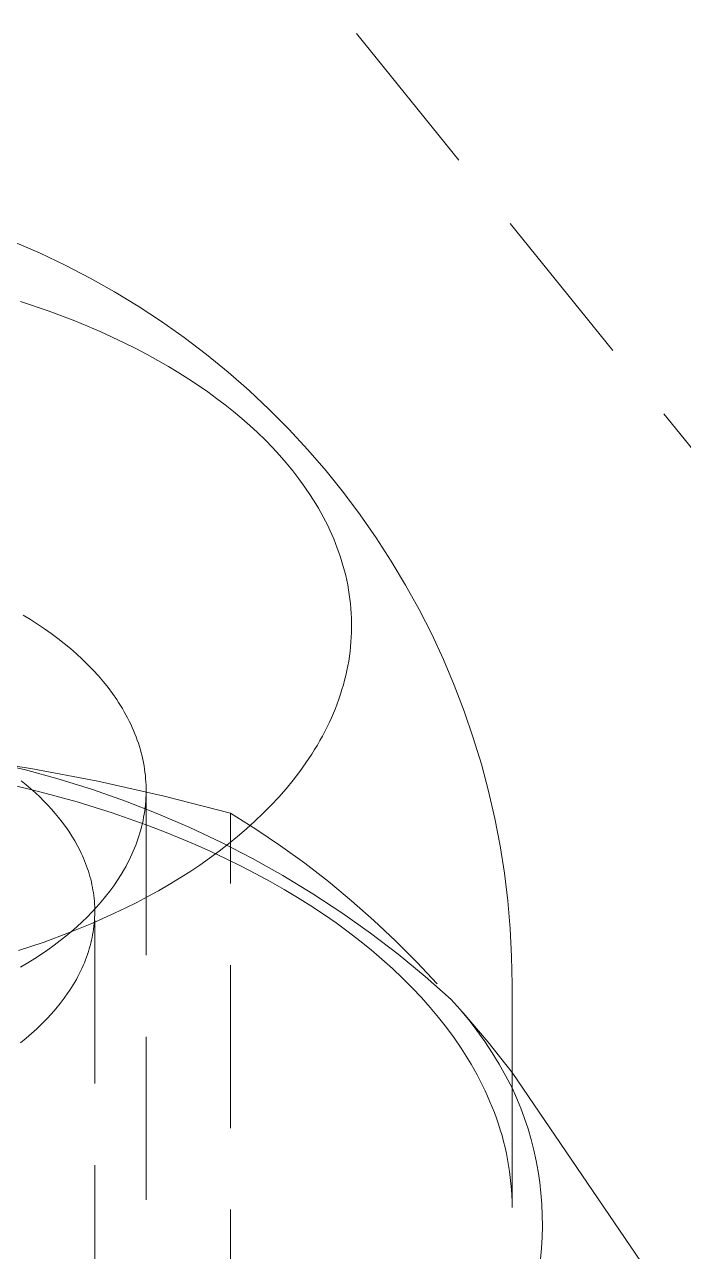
# Model space of a CAD drawing. Header units: millimetres. Extents: x -427 to 4679, y -324 to 2971.
# Drawn here: x 2786.59 to 2791.73, y 1010.13 to 1019.69 of the extents above; entities that cross this region are included whole.
import ezdxf

# ---------------------------------------------------------------- set-up
doc = ezdxf.new("R2010")
doc.units = ezdxf.units.MM
doc.linetypes.add('HIDDEN', pattern=[1.905, 1.27, -0.635])
doc.layers.add('ZANO_R', color=7, linetype='Continuous', lineweight=0)
doc.layers.add('ZANO_R_przerywana', color=7, linetype='HIDDEN', lineweight=0)

msp = doc.modelspace()

# ---------------------------------------------------------------- linework, layer by layer
at = {"layer": 'ZANO_R'}
for p, q in [((2786.5167, 1017.9918), (2786.7161, 1017.9058)), ((2786.7161, 1017.9058), (2786.9123, 1017.813)), ((2786.9123, 1017.813), (2787.1052, 1017.7134)), ((2787.1052, 1017.7134), (2787.2945, 1017.6071)), ((2787.2945, 1017.6071), (2787.48, 1017.4944)), ((2787.48, 1017.4944), (2787.6614, 1017.3753)), ((2787.6614, 1017.3753), (2787.8387, 1017.2499)), ((2787.8387, 1017.2499), (2788.0114, 1017.1185)), ((2788.0114, 1017.1185), (2788.1795, 1016.9811)), ((2788.1795, 1016.9811), (2788.3428, 1016.838)), ((2788.3428, 1016.838), (2788.5009, 1016.6893)), ((2788.5009, 1016.6893), (2788.6538, 1016.5352)), ((2788.6538, 1016.5352), (2788.8013, 1016.3759)), ((2788.8013, 1016.3759), (2788.9431, 1016.2116)), ((2788.9431, 1016.2116), (2789.0792, 1016.0424)), ((2789.0792, 1016.0424), (2789.2092, 1015.8687)), ((2789.2092, 1015.8687), (2789.3332, 1015.6905)), ((2789.3332, 1015.6905), (2789.4509, 1015.5081)), ((2789.4509, 1015.5081), (2789.5622, 1015.3217)), ((2789.5622, 1015.3217), (2789.667, 1015.1316)), ((2789.667, 1015.1316), (2789.7651, 1014.9379)), ((2789.7651, 1014.9379), (2789.8564, 1014.741)), ((2789.8564, 1014.741), (2789.9408, 1014.541)), ((2789.9408, 1014.541), (2790.0183, 1014.3382)), ((2790.0183, 1014.3382), (2790.0886, 1014.1328)), ((2790.0886, 1014.1328), (2790.1518, 1013.9252)), ((2790.1518, 1013.9252), (2790.2077, 1013.7154)), ((2790.2077, 1013.7154), (2790.2563, 1013.5038)), ((2790.2563, 1013.5038), (2790.2975, 1013.2907)), ((2790.2975, 1013.2907), (2790.3313, 1013.0763)), ((2790.3313, 1013.0763), (2790.3576, 1012.8608)), ((2790.3576, 1012.8608), (2790.3764, 1012.6445)), ((2790.3764, 1012.6445), (2790.3877, 1012.4278)), ((2790.3877, 1012.4278), (2790.3915, 1012.2107)), ((2790.3915, 1012.2107), (2790.3915, 1010.4716)), ((2791.6387, 1009.6945), (2790.3915, 1011.5258)), ((2790.3915, 1011.4044), (2790.4265, 1011.3263)), ((2790.4265, 1011.3263), (2790.4588, 1011.2471)), ((2790.4588, 1011.2471), (2790.4884, 1011.1669)), ((2790.4884, 1011.1669), (2790.5152, 1011.0857)), ((2790.5152, 1011.0857), (2790.5391, 1011.0036)), ((2790.5391, 1011.0036), (2790.5603, 1010.9207)), ((2790.5603, 1010.9207), (2790.5785, 1010.8371)), ((2790.5785, 1010.8371), (2790.5939, 1010.753)), ((2790.5939, 1010.753), (2790.6063, 1010.6684)), ((2790.6063, 1010.6684), (2790.6159, 1010.5834)), ((2790.6159, 1010.5834), (2790.6225, 1010.4981)), ((2790.6225, 1010.4981), (2790.6262, 1010.4127)), ((2790.6262, 1010.4127), (2790.6269, 1010.3271)), ((2790.6247, 1010.2416), (2790.6195, 1010.1563)), ((2790.6269, 1010.3271), (2790.6247, 1010.2416)), ((2790.6195, 1010.1563), (2790.6114, 1010.0711))]:
    msp.add_line(p, q, dxfattribs=at)
at = {"layer": 'ZANO_R_przerywana'}
for p, q in [((2639.5596, 1204.8683), (2821.2855, 979.8678)), ((2786.7792, 1017.4571), (2786.5641, 1017.53)), ((2786.8836, 1017.4187), (2786.7792, 1017.4571)), ((2786.9857, 1017.379), (2786.8836, 1017.4187)), ((2787.0855, 1017.3381), (2786.9857, 1017.379)), ((2787.183, 1017.296), (2787.0855, 1017.3381)), ((2787.2781, 1017.2529), (2787.183, 1017.296)), ((2787.3707, 1017.2087), (2787.2781, 1017.2529)), ((2787.4609, 1017.1636), (2787.3707, 1017.2087)), ((2787.5485, 1017.1176), (2787.4609, 1017.1636)), ((2787.6337, 1017.0707), (2787.5485, 1017.1176)), ((2787.7163, 1017.0231), (2787.6337, 1017.0707)), ((2787.7963, 1016.9748), (2787.7163, 1017.0231)), ((2787.8737, 1016.9258), (2787.7963, 1016.9748)), ((2787.9485, 1016.8762), (2787.8737, 1016.9258)), ((2788.0208, 1016.826), (2787.9485, 1016.8762)), ((2788.0905, 1016.7754), (2788.0208, 1016.826)), ((2788.1576, 1016.7244), (2788.0905, 1016.7754)), ((2788.2227, 1016.6725), (2788.1576, 1016.7244)), ((2788.2864, 1016.6193), (2788.2227, 1016.6725)), ((2788.3485, 1016.5648), (2788.2864, 1016.6193)), ((2788.4089, 1016.5091), (2788.3485, 1016.5648)), ((2788.4677, 1016.4521), (2788.4089, 1016.5091)), ((2788.5246, 1016.3938), (2788.4677, 1016.4521)), ((2788.5795, 1016.3344), (2788.5246, 1016.3938)), ((2788.6325, 1016.2738), (2788.5795, 1016.3344)), ((2788.6833, 1016.212), (2788.6325, 1016.2738)), ((2788.7319, 1016.1491), (2788.6833, 1016.212)), ((2788.7782, 1016.0851), (2788.7319, 1016.1491)), ((2788.8221, 1016.02), (2788.7782, 1016.0851)), ((2788.8635, 1015.9539), (2788.8221, 1016.02)), ((2788.8832, 1015.9205), (2788.8635, 1015.9539)), ((2788.9023, 1015.8869), (2788.8832, 1015.9205)), ((2788.9208, 1015.8531), (2788.9023, 1015.8869)), ((2788.9385, 1015.819), (2788.9208, 1015.8531)), ((2788.9556, 1015.7847), (2788.9385, 1015.819)), ((2788.9719, 1015.7502), (2788.9556, 1015.7847)), ((2788.9876, 1015.7154), (2788.9719, 1015.7502)), ((2789.0026, 1015.6805), (2788.9876, 1015.7154)), ((2789.0168, 1015.6454), (2789.0026, 1015.6805)), ((2789.0303, 1015.6101), (2789.0168, 1015.6454)), ((2789.0431, 1015.5747), (2789.0303, 1015.6101)), ((2789.0551, 1015.5391), (2789.0431, 1015.5747)), ((2789.0664, 1015.5033), (2789.0551, 1015.5391)), ((2789.0769, 1015.4673), (2789.0664, 1015.5033)), ((2789.0866, 1015.4312), (2789.0769, 1015.4673)), ((2789.0956, 1015.395), (2789.0866, 1015.4312)), ((2789.1038, 1015.3587), (2789.0956, 1015.395)), ((2789.1112, 1015.3222), (2789.1038, 1015.3587)), ((2789.1178, 1015.2856), (2789.1112, 1015.3222)), ((2789.1236, 1015.2489), (2789.1178, 1015.2856)), ((2789.1286, 1015.2121), (2789.1236, 1015.2489)), ((2789.1328, 1015.1753), (2789.1286, 1015.2121)), ((2789.1362, 1015.1383), (2789.1328, 1015.1753)), ((2789.1387, 1015.1013), (2789.1362, 1015.1383)), ((2786.584, 1015.0868), (2786.6401, 1015.0525)), ((2786.6401, 1015.0525), (2786.6952, 1015.0172)), ((2786.6952, 1015.0172), (2786.749, 1014.981)), ((2789.1404, 1015.0643), (2789.1387, 1015.1013)), ((2789.1414, 1015.0271), (2789.1404, 1015.0643)), ((2789.1414, 1014.99), (2789.1414, 1015.0271)), ((2786.749, 1014.981), (2786.8017, 1014.9437)), ((2786.8017, 1014.9437), (2786.853, 1014.9056)), ((2789.1391, 1014.9156), (2789.1407, 1014.9528)), ((2789.1407, 1014.9528), (2789.1414, 1014.99)), ((2786.853, 1014.9056), (2786.9029, 1014.8664)), ((2786.9029, 1014.8664), (2786.9514, 1014.8264)), ((2786.9514, 1014.8264), (2786.9984, 1014.7855)), ((2789.1294, 1014.8039), (2789.1335, 1014.8411)), ((2789.1335, 1014.8411), (2789.1367, 1014.8783)), ((2789.1367, 1014.8783), (2789.1391, 1014.9156)), ((2786.9984, 1014.7855), (2787.0438, 1014.7437)), ((2787.0438, 1014.7437), (2787.0876, 1014.7011)), ((2789.1121, 1014.6923), (2789.1187, 1014.7295)), ((2789.1187, 1014.7295), (2789.1245, 1014.7667)), ((2789.1245, 1014.7667), (2789.1294, 1014.8039)), ((2787.0876, 1014.7011), (2787.1296, 1014.6577)), ((2787.1296, 1014.6577), (2787.1699, 1014.6136)), ((2789.0965, 1014.6182), (2789.1047, 1014.6552)), ((2789.1047, 1014.6552), (2789.1121, 1014.6923)), ((2787.1699, 1014.6136), (2787.2083, 1014.5687)), ((2787.2083, 1014.5687), (2787.2448, 1014.5232)), ((2789.0667, 1014.5074), (2789.0775, 1014.5442)), ((2789.0775, 1014.5442), (2789.0874, 1014.5812)), ((2789.0874, 1014.5812), (2789.0965, 1014.6182)), ((2787.2448, 1014.5232), (2787.2794, 1014.477)), ((2787.2794, 1014.477), (2787.3121, 1014.4301)), ((2789.0428, 1014.434), (2789.0552, 1014.4706)), ((2789.0552, 1014.4706), (2789.0667, 1014.5074)), ((2787.3121, 1014.4301), (2787.3276, 1014.4065)), ((2787.3276, 1014.4065), (2787.3426, 1014.3828)), ((2787.3426, 1014.3828), (2787.3571, 1014.3589)), ((2787.3571, 1014.3589), (2787.3711, 1014.3349)), ((2789.0008, 1014.3247), (2789.0156, 1014.361)), ((2789.0156, 1014.361), (2789.0296, 1014.3974)), ((2789.0296, 1014.3974), (2789.0428, 1014.434)), ((2787.3711, 1014.3349), (2787.3846, 1014.3107)), ((2787.3846, 1014.3107), (2787.3975, 1014.2865)), ((2787.3975, 1014.2865), (2787.4099, 1014.2621)), ((2787.4099, 1014.2621), (2787.4217, 1014.2377)), ((2788.9516, 1014.2166), (2788.9688, 1014.2525)), ((2788.9688, 1014.2525), (2788.9852, 1014.2885)), ((2788.9852, 1014.2885), (2789.0008, 1014.3247)), ((2787.4217, 1014.2377), (2787.433, 1014.2131)), ((2787.433, 1014.2131), (2787.4438, 1014.1885)), ((2787.4438, 1014.1885), (2787.454, 1014.1638)), ((2787.454, 1014.1638), (2787.4636, 1014.139)), ((2788.9148, 1014.1454), (2788.9336, 1014.1809)), ((2788.9336, 1014.1809), (2788.9516, 1014.2166)), ((2787.4636, 1014.139), (2787.4727, 1014.1141)), ((2787.4727, 1014.1141), (2787.4812, 1014.0892)), ((2787.4812, 1014.0892), (2787.4892, 1014.0642)), ((2787.4892, 1014.0642), (2787.4966, 1014.0392)), ((2788.8539, 1014.0398), (2788.875, 1014.0748)), ((2788.875, 1014.0748), (2788.8953, 1014.11)), ((2788.8953, 1014.11), (2788.9148, 1014.1454)), ((2786.6431, 1013.8919), (2786.1185, 1013.9749)), ((2787.4966, 1014.0392), (2787.5034, 1014.0141)), ((2787.5034, 1014.0141), (2787.5097, 1013.989)), ((2787.5097, 1013.989), (2787.5154, 1013.9639)), ((2788.7863, 1013.9361), (2788.8096, 1013.9705)), ((2788.8096, 1013.9705), (2788.8321, 1014.005)), ((2788.8321, 1014.005), (2788.8539, 1014.0398)), ((2786.3382, 1013.9445), (2786.6026, 1013.8817)), ((2786.6026, 1013.8817), (2786.8646, 1013.8097)), ((2787.1648, 1013.7927), (2786.6431, 1013.8919)), ((2787.5154, 1013.9639), (2787.5206, 1013.9387)), ((2787.5206, 1013.9387), (2787.5252, 1013.9135)), ((2787.5252, 1013.9135), (2787.5292, 1013.8883)), ((2787.5292, 1013.8883), (2787.5326, 1013.8631)), ((2788.7376, 1013.8681), (2788.7863, 1013.9361)), ((2786.7252, 1013.7092), (2786.4409, 1013.7782)), ((2786.6072, 1013.7652), (2786.5692, 1013.7962)), ((2786.8646, 1013.8097), (2787.1239, 1013.7287)), ((2787.6831, 1013.6772), (2787.1648, 1013.7927)), ((2787.5326, 1013.8631), (2787.5355, 1013.8379)), ((2787.5355, 1013.8379), (2787.5378, 1013.8127)), ((2787.5378, 1013.8127), (2787.5396, 1013.7875)), ((2787.5396, 1013.7875), (2787.5408, 1013.7623)), ((2788.6318, 1013.7349), (2788.6861, 1013.801)), ((2788.6861, 1013.801), (2788.7376, 1013.8681)), ((2786.6439, 1013.734), (2786.6072, 1013.7652)), ((2786.6791, 1013.7025), (2786.6439, 1013.734)), ((2786.7128, 1013.6708), (2786.6791, 1013.7025)), ((2787.0038, 1013.632), (2786.7252, 1013.7092)), ((2787.1239, 1013.7287), (2787.3803, 1013.6387)), ((2787.541, 1013.6869), (2787.54, 1013.6619)), ((2787.5408, 1013.7623), (2787.5414, 1013.7371)), ((2787.5415, 1013.712), (2787.541, 1013.6869)), ((2787.5414, 1013.7371), (2787.5415, 1013.712)), ((2787.5415, 1013.7078), (2787.5415, 1005.4301)), ((2788.5749, 1013.6699), (2788.6318, 1013.7349)), ((2786.7452, 1013.639), (2786.7128, 1013.6708)), ((2786.7761, 1013.607), (2786.7452, 1013.639)), ((2786.8056, 1013.575), (2786.7761, 1013.607)), ((2787.2764, 1013.5468), (2787.0038, 1013.632)), ((2787.3803, 1013.6387), (2787.6334, 1013.5398)), ((2787.5336, 1013.5871), (2787.5303, 1013.5622)), ((2787.5362, 1013.6119), (2787.5336, 1013.5871)), ((2787.5384, 1013.6369), (2787.5362, 1013.6119)), ((2787.54, 1013.6619), (2787.5384, 1013.6369)), ((2788.1976, 1013.5456), (2787.6831, 1013.6772)), ((2788.4535, 1013.5434), (2788.5154, 1013.6061)), ((2788.5154, 1013.6061), (2788.5749, 1013.6699)), ((2786.8337, 1013.5428), (2786.8056, 1013.575)), ((2786.8604, 1013.5106), (2786.8337, 1013.5428)), ((2786.8879, 1013.4756), (2786.8604, 1013.5106)), ((2787.4102, 1013.5011), (2787.2764, 1013.5468)), ((2787.5422, 1013.4535), (2787.4102, 1013.5011)), ((2787.5175, 1013.4883), (2787.5121, 1013.4638)), ((2787.5223, 1013.5128), (2787.5175, 1013.4883)), ((2787.5266, 1013.5375), (2787.5223, 1013.5128)), ((2787.5303, 1013.5622), (2787.5266, 1013.5375)), ((2787.6334, 1013.5398), (2787.8829, 1013.4321)), ((2788.3946, 1013.4213), (2788.1976, 1013.5456)), ((2788.1976, 1009.1864), (2788.1976, 1013.5456)), ((2788.3892, 1013.4819), (2788.4535, 1013.5434)), ((2786.9143, 1013.4399), (2786.8879, 1013.4756)), ((2786.9394, 1013.4035), (2786.9143, 1013.4399)), ((2786.9634, 1013.3666), (2786.9394, 1013.4035)), ((2787.493, 1013.3909), (2787.4856, 1013.3668)), ((2787.4999, 1013.4151), (2787.493, 1013.3909)), ((2787.5063, 1013.4394), (2787.4999, 1013.4151)), ((2787.5121, 1013.4638), (2787.5063, 1013.4394)), ((2787.6721, 1013.404), (2787.5422, 1013.4535)), ((2787.7993, 1013.3529), (2787.6721, 1013.404)), ((2787.8829, 1013.4321), (2788.1285, 1013.3158)), ((2788.2538, 1013.3627), (2788.3225, 1013.4216)), ((2788.3225, 1013.4216), (2788.3892, 1013.4819)), ((2788.5875, 1013.2907), (2788.3946, 1013.4213)), ((2786.986, 1013.329), (2786.9634, 1013.3666)), ((2787.0073, 1013.2908), (2786.986, 1013.329)), ((2787.4605, 1013.2953), (2787.4512, 1013.2717)), ((2787.4694, 1013.319), (2787.4605, 1013.2953)), ((2787.4777, 1013.3428), (2787.4694, 1013.319)), ((2787.4856, 1013.3668), (2787.4777, 1013.3428)), ((2787.924, 1013.3001), (2787.7993, 1013.3529)), ((2788.0461, 1013.2457), (2787.924, 1013.3001)), ((2788.1101, 1013.2488), (2788.1829, 1013.305)), ((2788.1285, 1013.3158), (2788.3699, 1013.1911)), ((2788.1829, 1013.305), (2788.2538, 1013.3627)), ((2787.0273, 1013.252), (2787.0073, 1013.2908)), ((2787.0367, 1013.2324), (2787.0273, 1013.252)), ((2787.0457, 1013.2127), (2787.0367, 1013.2324)), ((2787.0544, 1013.1929), (2787.0457, 1013.2127)), ((2787.4203, 1013.2017), (2787.4091, 1013.1787)), ((2787.431, 1013.2249), (2787.4203, 1013.2017)), ((2787.4413, 1013.2482), (2787.431, 1013.2249)), ((2787.4512, 1013.2717), (2787.4413, 1013.2482)), ((2788.0354, 1013.1939), (2788.1101, 1013.2488)), ((2788.1655, 1013.1897), (2788.0461, 1013.2457)), ((2788.7762, 1013.154), (2788.5875, 1013.2907)), ((2787.0627, 1013.1729), (2787.0544, 1013.1929)), ((2787.0707, 1013.1528), (2787.0627, 1013.1729)), ((2787.0782, 1013.1325), (2787.0707, 1013.1528)), ((2787.0854, 1013.1122), (2787.0782, 1013.1325)), ((2787.0921, 1013.0917), (2787.0854, 1013.1122)), ((2787.3728, 1013.1105), (2787.3464, 1013.0659)), ((2787.3853, 1013.1331), (2787.3728, 1013.1105)), ((2787.3974, 1013.1558), (2787.3853, 1013.1331)), ((2787.4091, 1013.1787), (2787.3974, 1013.1558)), ((2787.8807, 1013.0883), (2787.9589, 1013.1404)), ((2787.9589, 1013.1404), (2788.0354, 1013.1939)), ((2788.2822, 1013.1322), (2788.1655, 1013.1897)), ((2788.3962, 1013.0732), (2788.2822, 1013.1322)), ((2788.3699, 1013.1911), (2788.6068, 1013.058)), ((2788.9605, 1013.0114), (2788.7762, 1013.154)), ((2787.0984, 1013.0711), (2787.0921, 1013.0917)), ((2787.1043, 1013.0504), (2787.0984, 1013.0711)), ((2787.1098, 1013.0296), (2787.1043, 1013.0504)), ((2787.1149, 1013.0087), (2787.1098, 1013.0296)), ((2787.1196, 1012.9877), (2787.1149, 1013.0087)), ((2787.3184, 1013.0219), (2787.2888, 1012.9787)), ((2787.3464, 1013.0659), (2787.3184, 1013.0219)), ((2787.7199, 1012.9886), (2787.801, 1013.0377)), ((2787.801, 1013.0377), (2787.8807, 1013.0883)), ((2788.5074, 1013.0127), (2788.3962, 1013.0732)), ((2788.6158, 1012.9508), (2788.5074, 1013.0127)), ((2788.6068, 1013.058), (2788.8389, 1012.9167)), ((2789.1401, 1012.863), (2788.9605, 1013.0114)), ((2787.1238, 1012.9666), (2787.1196, 1012.9877)), ((2787.1276, 1012.9454), (2787.1238, 1012.9666)), ((2787.1309, 1012.9241), (2787.1276, 1012.9454)), ((2787.1338, 1012.9028), (2787.1309, 1012.9241)), ((2787.2577, 1012.9361), (2787.2251, 1012.8943)), ((2787.2888, 1012.9787), (2787.2577, 1012.9361)), ((2787.5537, 1012.8947), (2787.6374, 1012.9409)), ((2787.6374, 1012.9409), (2787.7199, 1012.9886)), ((2788.7214, 1012.8875), (2788.6158, 1012.9508)), ((2788.8389, 1012.9167), (2789.0659, 1012.7674)), ((2787.1362, 1012.8814), (2787.1338, 1012.9028)), ((2787.1382, 1012.8599), (2787.1362, 1012.8814)), ((2787.1397, 1012.8383), (2787.1382, 1012.8599)), ((2787.1408, 1012.8167), (2787.1397, 1012.8383)), ((2787.1911, 1012.8533), (2787.1558, 1012.8131)), ((2787.2251, 1012.8943), (2787.1911, 1012.8533)), ((2787.3829, 1012.8068), (2787.4688, 1012.85)), ((2787.4688, 1012.85), (2787.5537, 1012.8947)), ((2788.8241, 1012.8228), (2788.7214, 1012.8875)), ((2788.9238, 1012.7568), (2788.8241, 1012.8228)), ((2789.3148, 1012.709), (2789.1401, 1012.863)), ((2787.0813, 1012.7351), (2787.0423, 1012.6973)), ((2787.1192, 1012.7737), (2787.0813, 1012.7351)), ((2787.1558, 1012.8131), (2787.1192, 1012.7737)), ((2787.12, 1012.6861), (2787.2961, 1012.7651)), ((2787.139, 1012.7078), (2787.1403, 1012.7297)), ((2787.1403, 1012.7297), (2787.1411, 1012.7515)), ((2787.1414, 1012.795), (2787.1408, 1012.8167)), ((2787.1411, 1012.7515), (2787.1415, 1012.7733)), ((2787.1415, 1012.7733), (2787.1414, 1012.795)), ((2787.2961, 1012.7651), (2787.3829, 1012.8068)), ((2789.0207, 1012.6895), (2788.9238, 1012.7568)), ((2789.0659, 1012.7674), (2789.2877, 1012.6103)), ((2786.938, 1012.6117), (2787.12, 1012.6861)), ((2787.0023, 1012.6604), (2786.9608, 1012.624)), ((2787.0423, 1012.6973), (2787.0023, 1012.6604)), ((2787.1289, 1012.6201), (2787.1322, 1012.6421)), ((2787.1322, 1012.6421), (2787.1349, 1012.664)), ((2787.1349, 1012.664), (2787.1372, 1012.6859)), ((2787.1372, 1012.6859), (2787.139, 1012.7078)), ((2787.1415, 1012.7078), (2787.1415, 1000.6201)), ((2789.1145, 1012.6209), (2789.0207, 1012.6895)), ((2789.4846, 1012.5495), (2789.3148, 1012.709)), ((2786.5475, 1012.4742), (2786.7471, 1012.541)), ((2786.7471, 1012.541), (2786.938, 1012.6117)), ((2786.8725, 1012.5519), (2786.8256, 1012.5163)), ((2786.9175, 1012.5878), (2786.8725, 1012.5519)), ((2786.9608, 1012.624), (2786.9175, 1012.5878)), ((2787.1053, 1012.5103), (2787.111, 1012.5323)), ((2787.111, 1012.5323), (2787.1162, 1012.5542)), ((2787.1162, 1012.5542), (2787.121, 1012.5762)), ((2787.121, 1012.5762), (2787.1252, 1012.5982)), ((2787.1252, 1012.5982), (2787.1289, 1012.6201)), ((2789.2054, 1012.5512), (2789.1145, 1012.6209)), ((2789.2931, 1012.4802), (2789.2054, 1012.5512)), ((2789.2877, 1012.6103), (2789.5038, 1012.4456)), ((2789.6493, 1012.3846), (2789.4846, 1012.5495)), ((2786.7265, 1012.4461), (2786.6742, 1012.4116)), ((2786.7769, 1012.481), (2786.7265, 1012.4461)), ((2786.8256, 1012.5163), (2786.7769, 1012.481)), ((2787.0775, 1012.4227), (2787.0852, 1012.4446)), ((2787.0852, 1012.4446), (2787.0924, 1012.4665)), ((2787.0924, 1012.4665), (2787.0991, 1012.4884)), ((2787.0991, 1012.4884), (2787.1053, 1012.5103)), ((2789.3778, 1012.4081), (2789.2931, 1012.4802)), ((2789.5038, 1012.4456), (2789.714, 1012.2735)), ((2786.6202, 1012.3776), (2786.5643, 1012.344)), ((2786.6742, 1012.4116), (2786.6202, 1012.3776)), ((2787.0418, 1012.3358), (2787.0515, 1012.3574)), ((2787.0515, 1012.3574), (2787.0607, 1012.3792)), ((2787.0607, 1012.3792), (2787.0693, 1012.4009)), ((2787.0693, 1012.4009), (2787.0775, 1012.4227)), ((2789.4594, 1012.3348), (2789.3778, 1012.4081)), ((2789.8086, 1012.2146), (2789.6493, 1012.3846)), ((2786.9862, 1012.2285), (2786.9983, 1012.2498)), ((2786.9983, 1012.2498), (2787.0099, 1012.2712)), ((2787.0099, 1012.2712), (2787.021, 1012.2927)), ((2787.021, 1012.2927), (2787.0317, 1012.3142)), ((2787.0317, 1012.3142), (2787.0418, 1012.3358)), ((2789.5378, 1012.2605), (2789.4594, 1012.3348)), ((2789.613, 1012.1852), (2789.5378, 1012.2605)), ((2789.714, 1012.2735), (2789.9181, 1012.0941)), ((2786.9331, 1012.1443), (2786.9471, 1012.1652)), ((2786.9471, 1012.1652), (2786.9606, 1012.1862)), ((2786.9606, 1012.1862), (2786.9736, 1012.2073)), ((2786.9736, 1012.2073), (2786.9862, 1012.2285)), ((2789.685, 1012.1088), (2789.613, 1012.1852)), ((2786.8395, 1012.0213), (2786.8725, 1012.0618)), ((2786.8725, 1012.0618), (2786.9037, 1012.1028)), ((2786.9037, 1012.1028), (2786.9331, 1012.1443)), ((2789.7537, 1012.0314), (2789.685, 1012.1088)), ((2789.9181, 1012.0941), (2789.9873, 1012.0152)), ((2786.7684, 1011.942), (2786.8048, 1011.9813)), ((2786.8048, 1011.9813), (2786.8395, 1012.0213)), ((2789.8191, 1011.9531), (2789.7537, 1012.0314)), ((2789.9873, 1012.0152), (2790.0537, 1011.934)), ((2790.2038, 1011.7603), (2790.0101, 1011.9897)), ((2786.6492, 1011.8279), (2786.6905, 1011.8652)), ((2786.6905, 1011.8652), (2786.7302, 1011.9033)), ((2786.7302, 1011.9033), (2786.7684, 1011.942)), ((2789.8812, 1011.8739), (2789.8191, 1011.9531)), ((2789.9399, 1011.7939), (2789.8812, 1011.8739)), ((2790.0537, 1011.934), (2790.1173, 1011.8507)), ((2786.5622, 1011.7554), (2786.6064, 1011.7913)), ((2786.6064, 1011.7913), (2786.6492, 1011.8279)), ((2789.9952, 1011.713), (2789.9399, 1011.7939)), ((2790.1173, 1011.8507), (2790.1781, 1011.7652)), ((2790.047, 1011.6313), (2789.9952, 1011.713)), ((2790.1781, 1011.7652), (2790.236, 1011.6778)), ((2790.3915, 1011.5258), (2790.2038, 1011.7603)), ((2790.236, 1011.6778), (2790.2909, 1011.5884)), ((2790.0716, 1011.5901), (2790.047, 1011.6313)), ((2790.0954, 1011.5488), (2790.0716, 1011.5901)), ((2790.2909, 1011.5884), (2790.3428, 1011.4972)), ((2790.1183, 1011.5073), (2790.0954, 1011.5488)), ((2790.1402, 1011.4656), (2790.1183, 1011.5073)), ((2790.3428, 1011.4972), (2790.3915, 1011.4044)), ((2790.1613, 1011.4237), (2790.1402, 1011.4656)), ((2790.1815, 1011.3817), (2790.1613, 1011.4237)), ((2790.2008, 1011.3395), (2790.1815, 1011.3817)), ((2790.2192, 1011.2971), (2790.2008, 1011.3395)), ((2790.2533, 1011.2119), (2790.2192, 1011.2971)), ((2790.2697, 1011.1678), (2790.2533, 1011.2119)), ((2790.285, 1011.1231), (2790.2697, 1011.1678)), ((2790.2994, 1011.0781), (2790.285, 1011.1231)), ((2790.3128, 1011.0327), (2790.2994, 1011.0781)), ((2790.3252, 1010.9869), (2790.3128, 1011.0327)), ((2790.3365, 1010.9409), (2790.3252, 1010.9869)), ((2790.3468, 1010.8946), (2790.3365, 1010.9409)), ((2790.3561, 1010.848), (2790.3468, 1010.8946)), ((2790.3642, 1010.8013), (2790.3561, 1010.848)), ((2790.3713, 1010.7544), (2790.3642, 1010.8013)), ((2790.3774, 1010.7073), (2790.3713, 1010.7544)), ((2790.3824, 1010.6602), (2790.3774, 1010.7073)), ((2790.3863, 1010.613), (2790.3824, 1010.6602)), ((2790.3891, 1010.5659), (2790.3863, 1010.613)), ((2790.3908, 1010.5187), (2790.3891, 1010.5659)), ((2790.3915, 1010.4716), (2790.3908, 1010.5187))]:
    msp.add_line(p, q, dxfattribs=at)

doc.saveas('drawing.dxf')
